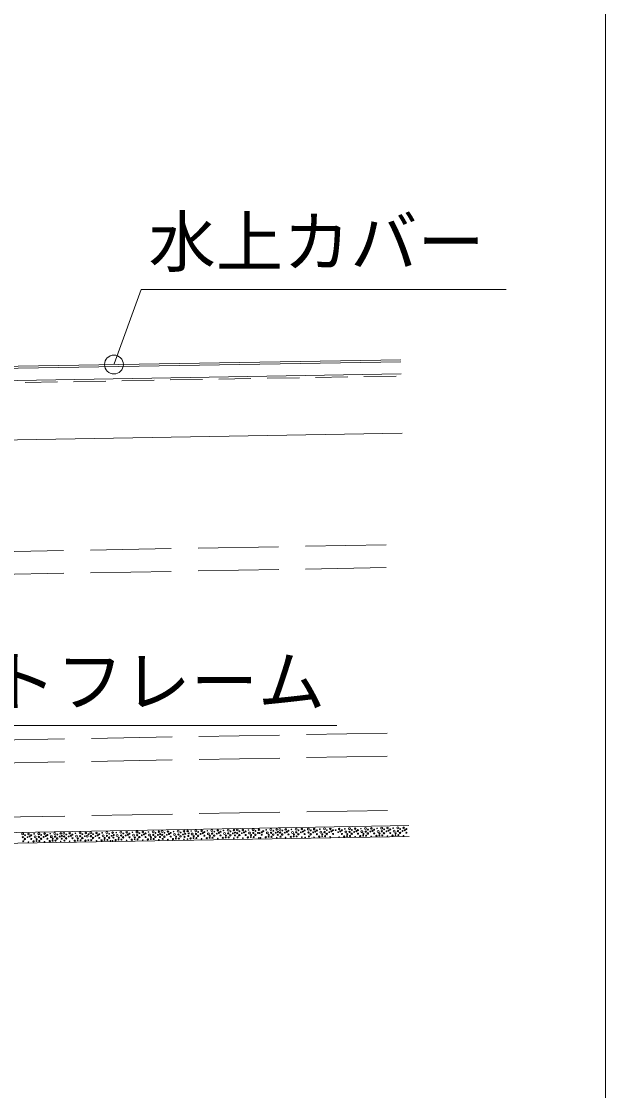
# Model space of a CAD drawing. Units: millimetres at full size, sheet at 1:10; details may follow other scales. Extents: x -4335 to 3998, y -1327 to 1433.
# Drawn here: x -552.4 to -335.1, y 638.6 to 1035.9 of the extents above; entities that cross this region are included whole.
import ezdxf
from ezdxf.enums import TextEntityAlignment as Align

# ---------------------------------------------------------------- set-up
doc = ezdxf.new("R2010")
doc.units = ezdxf.units.MM
doc.header["$LTSCALE"] = 10
doc.linetypes.add('DASHED1', pattern=[1.8, 1.2, -0.6])
doc.linetypes.add('DASHED3', pattern=[4, 3, -1])
doc.layers.add('0-F', color=7, linetype='Continuous', lineweight=5)
doc.layers.add('A-0', color=4, linetype='Continuous', lineweight=5)
doc.styles.add('ＭＳ ゴシック', font='')
doc.styles.get('ＭＳ ゴシック').set_extended_font_data('MS Gothic')

msp = doc.modelspace()

# ---------------------------------------------------------------- linework, layer by layer
at = {"layer": '0-F'}
msp.add_line((-335.08, -1326.87), (-335.08, 1433.13), dxfattribs=at)
at = {"layer": 'A-0', "color": 3}
for p, q in [((-517.84, 908.7), (-507.79, 936.32)), ((-507.79, 936.32), (-372.14, 936.32)), ((-807.4, 898.03), (-411.17, 904.94)), ((-1126.8, 870.36), (-410.78, 882.86)), ((-435.09, 774.28), (-616.53, 774.28)), ((-1126.09, 724.55), (-408.24, 737.08))]:
    msp.add_line(p, q, dxfattribs=at)
at = {"layer": 'A-0'}
for p, q in [((-411.26, 910.15), (-578.46, 907.32)), ((-411.24, 909.45), (-578.54, 906.61)), ((-802.5, 730.2), (-408.24, 737.08)), ((-1093.55, 721.12), (-408.17, 733.08))]:
    msp.add_line(p, q, dxfattribs=at)
at = {"layer": 'A-0', "color": 3, "linetype": 'DASHED1'}
msp.add_line((-1126.9, 891.65), (-411.15, 904.14), dxfattribs=at)
at = {"layer": 'A-0', "color": 3, "linetype": 'DASHED3'}
for p, q in [((-1126.6, 828.98), (-410.06, 841.49)), ((-1126.56, 820.55), (-409.91, 833.05)), ((-1126.26, 759.02), (-408.84, 771.54)), ((-1126.22, 750.47), (-408.69, 763)), ((-1126.12, 730.35), (-408.34, 742.88))]:
    msp.add_line(p, q, dxfattribs=at)
at = {"layer": 'A-0', "color": 3}
msp.add_circle((-517.95, 908.39), 3.5, dxfattribs=at)
at = {"layer": 'A-0'}
for centre, radius in [((-515.38, 734.6), 0.36), ((-509.39, 734.71), 0.36), ((-507.23, 734.71), 0.28), ((-503.39, 734.82), 0.36), ((-501.23, 734.82), 0.28), ((-500.05, 734.87), 0.36), ((-497.89, 734.87), 0.28), ((-495.77, 734.87), 0.12), ((-494.05, 734.98), 0.36), ((-491.89, 734.98), 0.28), ((-490.57, 735.08), 0.28), ((-489.23, 735.08), 0.12), ((-487.51, 735.19), 0.36), ((-485.35, 735.19), 0.28), ((-483.23, 735.19), 0.12), ((-481.51, 735.3), 0.36), ((-480.62, 734.83), 0.16), ((-479.35, 735.3), 0.28), ((-478.34, 734.8), 0.2), ((-477.23, 735.3), 0.12), ((-475.51, 735.41), 0.36), ((-474.62, 734.94), 0.16), ((-473.35, 735.41), 0.28), ((-472.18, 735.46), 0.36), ((-471.29, 734.99), 0.16), ((-470.02, 735.46), 0.28), ((-469.01, 734.95), 0.2), ((-467.9, 735.45), 0.12), ((-466.18, 735.57), 0.36), ((-465.29, 735.1), 0.16), ((-464.02, 735.57), 0.28), ((-462.4, 735.02), 0.2), ((-461.29, 735.52), 0.12), ((-459.57, 735.63), 0.36), ((-458.68, 735.17), 0.16), ((-457.41, 735.63), 0.28), ((-456.99, 734.72), 0.2), ((-456.23, 735.68), 0.36), ((-455.34, 735.22), 0.16), ((-454.07, 735.68), 0.28), ((-453.66, 734.77), 0.2), ((-453.06, 735.18), 0.2), ((-451.95, 735.68), 0.12), ((-451.57, 734.57), 0.36), ((-450.23, 735.79), 0.36), ((-449.34, 735.33), 0.16), ((-448.07, 735.79), 0.28), ((-447.66, 734.88), 0.2), ((-447.06, 735.29), 0.2), ((-445.66, 735.76), 0.36), ((-444.77, 735.3), 0.16), ((-443.5, 735.76), 0.28), ((-443.08, 734.85), 0.2), ((-442.49, 735.26), 0.2), ((-441.38, 735.76), 0.12), ((-441, 734.65), 0.36), ((-439.66, 735.87), 0.36), ((-438.77, 735.41), 0.16), ((-437.5, 735.87), 0.28), ((-437.08, 734.96), 0.2), ((-436.49, 735.37), 0.2), ((-435.49, 735.37), 0.16), ((-434.22, 735.84), 0.28), ((-433.8, 734.92), 0.2), ((-433.21, 735.33), 0.2), ((-432.1, 735.84), 0.12), ((-431.72, 734.72), 0.36), ((-430.38, 735.95), 0.36), ((-430.32, 734.75), 0.24), ((-429.49, 735.48), 0.16), ((-428.22, 735.95), 0.28), ((-427.8, 735.03), 0.2), ((-427.21, 735.44), 0.2), ((-426.1, 735.95), 0.12), ((-425.72, 734.83), 0.36), ((-424.38, 736.06), 0.36), ((-424.32, 734.86), 0.24), ((-423.49, 735.59), 0.16), ((-422.6, 734.85), 0.16), ((-422.22, 736.06), 0.28), ((-421.8, 735.14), 0.2), ((-421.21, 735.56), 0.2), ((-420.1, 736.06), 0.12), ((-419.72, 734.94), 0.36), ((-418.38, 736.17), 0.36), ((-418.32, 734.97), 0.24), ((-417.49, 735.7), 0.16), ((-416.6, 734.96), 0.16), ((-416.22, 736.17), 0.28), ((-415.8, 735.25), 0.2), ((-415.21, 735.67), 0.2), ((-414.1, 736.17), 0.12), ((-413.72, 735.05), 0.36), ((-412.38, 736.28), 0.36), ((-412.32, 735.08), 0.24), ((-411.49, 735.81), 0.16), ((-410.6, 735.07), 0.16), ((-410.22, 736.28), 0.28), ((-409.8, 735.37), 0.2), ((-409.21, 735.78), 0.2), ((-551.92, 733.98), 0.36), ((-551.85, 732.78), 0.24), ((-551.7, 731.27), 0.2), ((-551.08, 732.08), 0.28), ((-551.03, 733.52), 0.16), ((-550.13, 732.77), 0.16), ((-549.75, 733.98), 0.28), ((-549.78, 730.98), 0.12), ((-549.34, 733.07), 0.2), ((-548.75, 733.48), 0.2), ((-548.72, 732.12), 0.2), ((-547.86, 731.22), 0.24), ((-547.63, 733.98), 0.12), ((-547.25, 732.87), 0.36), ((-546.79, 731.36), 0.16), ((-546.72, 732.08), 0.2), ((-545.92, 734.09), 0.36), ((-545.85, 732.89), 0.24), ((-545.71, 731.38), 0.2), ((-545.08, 732.19), 0.28), ((-545.03, 733.63), 0.16), ((-544.13, 732.88), 0.16), ((-543.76, 734.09), 0.28), ((-543.78, 731.09), 0.12), ((-543.34, 733.18), 0.2), ((-542.75, 733.59), 0.2), ((-542.72, 732.23), 0.2), ((-541.86, 731.33), 0.24), ((-541.64, 734.09), 0.12), ((-541.25, 732.98), 0.36), ((-540.79, 731.47), 0.16), ((-540.72, 732.19), 0.2), ((-539.92, 734.2), 0.36), ((-539.86, 733), 0.24), ((-539.71, 731.49), 0.2), ((-539.08, 732.3), 0.28), ((-539.03, 733.74), 0.16), ((-538.13, 733), 0.16), ((-537.76, 734.2), 0.28), ((-537.78, 731.2), 0.12), ((-537.38, 732.23), 0.2), ((-537.34, 733.29), 0.2), ((-536.58, 734.25), 0.36), ((-536.52, 733.05), 0.24), ((-536.37, 731.53), 0.2), ((-535.75, 732.35), 0.28), ((-535.69, 733.79), 0.16), ((-534.8, 733.04), 0.16), ((-534.42, 734.25), 0.28), ((-534.45, 731.25), 0.12), ((-534, 733.34), 0.2), ((-533.41, 733.75), 0.2), ((-533.39, 732.39), 0.2), ((-532.53, 731.48), 0.24), ((-532.3, 734.25), 0.12), ((-531.92, 733.14), 0.36), ((-531.45, 731.62), 0.16), ((-531.39, 732.35), 0.2), ((-530.58, 734.36), 0.36), ((-530.52, 733.16), 0.24), ((-530.37, 731.64), 0.2), ((-529.75, 732.46), 0.28), ((-529.69, 733.9), 0.16), ((-528.8, 733.15), 0.16), ((-528.56, 731.51), 0.24), ((-528.42, 734.36), 0.28), ((-527.95, 733.16), 0.36), ((-527.48, 731.65), 0.16), ((-527.41, 733.86), 0.2), ((-526.61, 734.38), 0.36), ((-526.54, 733.18), 0.24), ((-526.4, 731.67), 0.2), ((-525.77, 732.48), 0.28), ((-525.72, 733.92), 0.16), ((-524.82, 733.17), 0.16), ((-524.45, 734.38), 0.28), ((-524.47, 731.38), 0.12), ((-524.03, 733.47), 0.2), ((-523.44, 733.88), 0.2), ((-523.41, 732.52), 0.2), ((-522.56, 731.62), 0.24), ((-522.33, 734.38), 0.12), ((-521.95, 733.27), 0.36), ((-521.48, 731.76), 0.16), ((-521.41, 732.48), 0.2), ((-520.61, 734.49), 0.36), ((-520.55, 733.29), 0.24), ((-520.4, 731.78), 0.2), ((-519.77, 732.59), 0.28), ((-519.72, 734.03), 0.16), ((-519.25, 731.49), 0.12), ((-518.83, 733.28), 0.16), ((-518.45, 734.49), 0.28), ((-518.47, 731.49), 0.12), ((-518.19, 732.63), 0.2), ((-518.03, 733.58), 0.2), ((-517.33, 731.72), 0.24), ((-517.1, 734.49), 0.12), ((-516.72, 733.38), 0.36), ((-516.25, 731.86), 0.16), ((-516.19, 732.59), 0.2), ((-515.32, 733.4), 0.24), ((-515.17, 731.88), 0.2), ((-514.55, 732.7), 0.28), ((-514.5, 734.14), 0.16), ((-513.6, 733.39), 0.16), ((-513.22, 734.6), 0.28), ((-513.25, 731.6), 0.12), ((-512.81, 733.69), 0.2), ((-512.21, 734.1), 0.2), ((-512.19, 732.74), 0.2), ((-511.33, 731.84), 0.24), ((-511.1, 734.6), 0.12), ((-510.72, 733.49), 0.36), ((-510.26, 731.98), 0.16), ((-510.19, 732.7), 0.2), ((-509.32, 733.51), 0.24), ((-509.18, 731.99), 0.2), ((-508.55, 732.81), 0.28), ((-508.5, 734.25), 0.16), ((-507.6, 733.5), 0.16), ((-507.25, 731.71), 0.12), ((-506.81, 733.8), 0.2), ((-506.22, 734.21), 0.2), ((-506.19, 732.85), 0.2), ((-505.33, 731.95), 0.24), ((-505.1, 734.71), 0.12), ((-504.72, 733.6), 0.36), ((-504.26, 732.09), 0.16), ((-504.19, 732.81), 0.2), ((-503.32, 733.62), 0.24), ((-503.18, 732.11), 0.2), ((-502.55, 732.92), 0.28), ((-502.5, 734.36), 0.16), ((-501.6, 733.61), 0.16), ((-501.25, 731.82), 0.12), ((-500.85, 732.85), 0.2), ((-500.81, 733.91), 0.2), ((-499.99, 733.67), 0.24), ((-499.84, 732.15), 0.2), ((-499.22, 732.96), 0.28), ((-499.16, 734.41), 0.16), ((-498.27, 733.66), 0.16), ((-497.92, 731.87), 0.12), ((-497.47, 733.96), 0.2), ((-496.88, 734.37), 0.2), ((-496.86, 733.01), 0.2), ((-496, 732.1), 0.24), ((-495.39, 733.75), 0.36), ((-494.92, 732.24), 0.16), ((-494.86, 732.96), 0.2), ((-493.99, 733.78), 0.24), ((-493.84, 732.26), 0.2), ((-493.22, 733.07), 0.28), ((-493.16, 734.52), 0.16), ((-492.27, 733.77), 0.16), ((-491.92, 731.98), 0.12), ((-491.68, 732.9), 0.2), ((-491.47, 734.07), 0.2), ((-490.6, 732.08), 0.12), ((-490.31, 733.22), 0.2), ((-490.16, 734.17), 0.2), ((-489.46, 732.31), 0.24), ((-488.85, 733.96), 0.36), ((-488.38, 732.45), 0.16), ((-488.31, 733.17), 0.2), ((-487.45, 733.99), 0.24), ((-487.3, 732.47), 0.2), ((-486.68, 733.28), 0.28), ((-486.62, 734.72), 0.16), ((-485.73, 733.98), 0.16), ((-485.37, 732.19), 0.12), ((-484.93, 734.27), 0.2), ((-484.34, 734.69), 0.2), ((-484.32, 733.33), 0.2), ((-483.46, 732.42), 0.24), ((-482.85, 734.07), 0.36), ((-482.38, 732.56), 0.16), ((-482.31, 733.28), 0.2), ((-481.45, 734.1), 0.24), ((-481.3, 732.58), 0.2), ((-480.68, 733.39), 0.28), ((-479.73, 734.09), 0.16), ((-479.38, 732.3), 0.12), ((-478.93, 734.39), 0.2), ((-478.32, 733.44), 0.2), ((-477.46, 732.53), 0.24), ((-476.85, 734.18), 0.36), ((-476.38, 732.67), 0.16), ((-476.32, 733.39), 0.2), ((-475.45, 734.21), 0.24), ((-475.3, 732.69), 0.2), ((-474.68, 733.5), 0.28), ((-473.73, 734.2), 0.16), ((-473.38, 732.41), 0.12), ((-472.98, 733.44), 0.2), ((-472.94, 734.5), 0.2), ((-472.11, 734.26), 0.24), ((-471.97, 732.74), 0.2), ((-471.34, 733.55), 0.28), ((-470.39, 734.25), 0.16), ((-470.04, 732.45), 0.12), ((-469.6, 734.54), 0.2), ((-468.98, 733.59), 0.2), ((-468.13, 732.69), 0.24), ((-467.52, 734.34), 0.36), ((-467.05, 732.83), 0.16), ((-466.98, 733.55), 0.2), ((-466.12, 734.37), 0.24), ((-465.97, 732.85), 0.2), ((-465.34, 733.66), 0.28), ((-464.4, 734.36), 0.16), ((-464.04, 732.56), 0.12), ((-463.78, 734.32), 0.16), ((-463.43, 732.52), 0.12), ((-462.99, 734.61), 0.2), ((-462.98, 733.7), 0.2), ((-461.52, 732.76), 0.24), ((-460.91, 734.41), 0.36), ((-460.44, 732.9), 0.16), ((-460.37, 733.62), 0.2), ((-459.51, 734.43), 0.24), ((-459.36, 732.92), 0.2), ((-458.73, 733.73), 0.28), ((-457.79, 734.43), 0.16), ((-457.43, 732.63), 0.12), ((-457.04, 733.67), 0.2), ((-456.17, 734.48), 0.24), ((-456.02, 732.96), 0.2), ((-455.4, 733.78), 0.28), ((-454.45, 734.47), 0.16), ((-454.1, 732.68), 0.12), ((-453.04, 733.82), 0.2), ((-452.18, 732.91), 0.24), ((-451.1, 733.05), 0.16), ((-451.04, 733.78), 0.2), ((-450.17, 734.59), 0.24), ((-450.02, 733.07), 0.2), ((-449.4, 733.89), 0.28), ((-448.45, 734.58), 0.16), ((-448.1, 732.79), 0.12), ((-447.04, 733.93), 0.2), ((-446.86, 732.71), 0.12), ((-445.6, 734.56), 0.24), ((-445.45, 733.05), 0.2), ((-444.82, 733.86), 0.28), ((-443.88, 734.55), 0.16), ((-443.52, 732.76), 0.12), ((-442.46, 733.9), 0.2), ((-441.61, 733), 0.24), ((-440.53, 733.14), 0.16), ((-440.46, 733.86), 0.2), ((-439.6, 734.67), 0.24), ((-439.45, 733.16), 0.2), ((-438.83, 733.97), 0.28), ((-437.88, 734.67), 0.16), ((-437.53, 732.87), 0.12), ((-436.47, 734.01), 0.2), ((-434.59, 734.63), 0.16), ((-434.24, 732.84), 0.12), ((-433.18, 733.97), 0.2), ((-432.33, 733.07), 0.24), ((-431.25, 733.21), 0.16), ((-431.18, 733.93), 0.2), ((-430.17, 733.23), 0.2), ((-429.54, 734.04), 0.28), ((-428.6, 734.74), 0.16), ((-428.24, 732.95), 0.12), ((-427.18, 734.09), 0.2), ((-426.33, 733.18), 0.24), ((-425.25, 733.32), 0.16), ((-425.18, 734.04), 0.2), ((-424.17, 733.34), 0.2), ((-423.54, 734.15), 0.28), ((-422.24, 733.06), 0.12), ((-421.18, 734.2), 0.2), ((-420.33, 733.29), 0.24), ((-419.25, 733.43), 0.16), ((-419.18, 734.15), 0.2), ((-418.17, 733.45), 0.2), ((-417.54, 734.26), 0.28), ((-416.24, 733.17), 0.12), ((-415.19, 734.31), 0.2), ((-414.33, 733.4), 0.24), ((-413.25, 733.54), 0.16), ((-413.18, 734.26), 0.2), ((-412.17, 733.56), 0.2), ((-411.55, 734.37), 0.28), ((-410.25, 733.28), 0.12), ((-409.19, 734.42), 0.2)]:
    msp.add_circle(centre, radius, dxfattribs=at)

# ---------------------------------------------------------------- texts
at = {"layer": 'A-0', "color": 3, "style": 'ＭＳ ゴシック'}
for s, p in [('水上カバー', (-505.1, 939.31)), ('タイトフレーム', (-614.41, 776.04))]:
    msp.add_text(s, height=18.33, dxfattribs=at).set_placement(p, align=Align.BOTTOM_LEFT)

doc.saveas('drawing.dxf')
